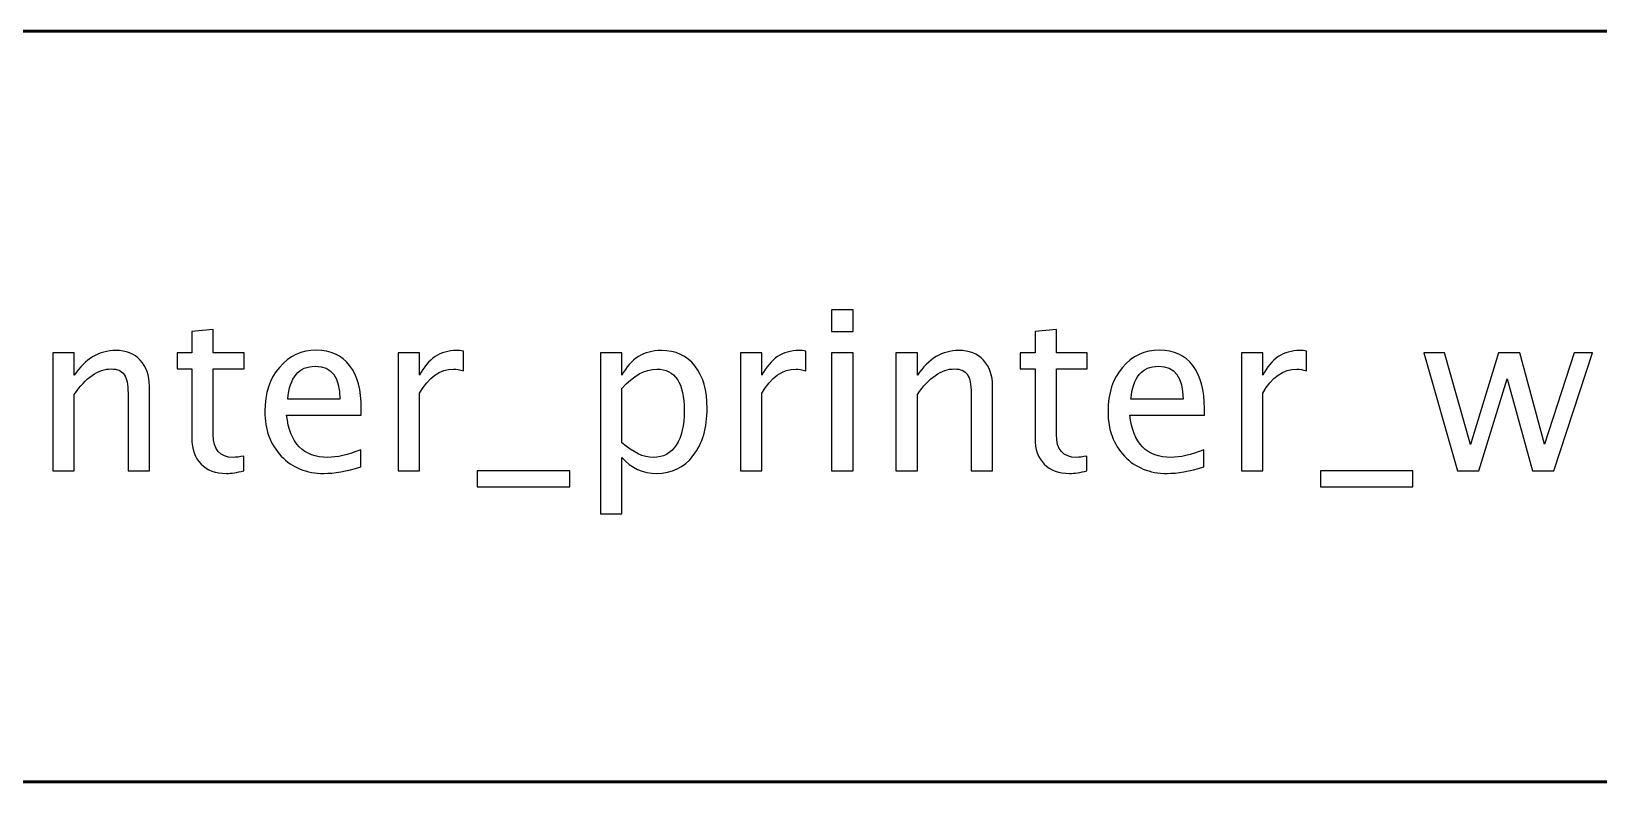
# Model space of a CAD drawing. Header units: centimetres. Extents: x -42 to 42, y -79 to 44.
# Drawn here: x -10.05 to 0.39, y -40.5 to -35.5 of the extents above; entities that cross this region are included whole.
import ezdxf

# ---------------------------------------------------------------- set-up
doc = ezdxf.new("R2010")
doc.units = ezdxf.units.CM
doc.header["$MEASUREMENT"] = 0
doc.layers.add('Layer 1', color=7, linetype='Continuous')

msp = doc.modelspace()

# ---------------------------------------------------------------- linework, layer by layer
at = {"layer": 'Layer 1', "color": 3, "lineweight": 53}
msp.add_lwpolyline([(-20.25, -40.5), (20.25, -40.5), (20.25, -35.5), (-20.25, -35.5), (-20.25, -40.5)], close=True, dxfattribs=at)
at = {"layer": 'Layer 1'}
for points, knots in [([(-4.71997, -37.4992), (-4.71997, -37.4992), (-4.71997, -37.35696), (-4.71997, -37.35696), (-4.71997, -37.35696), (-4.71997, -37.35696), (-4.57773, -37.35696), (-4.57773, -37.35696), (-4.57773, -37.35696), (-4.57773, -37.35696), (-4.57773, -37.4992), (-4.57773, -37.4992), (-4.57773, -37.4992), (-4.57773, -37.4992), (-4.71997, -37.4992), (-4.71997, -37.4992)], [0, 0, 0, 0, 0.2, 0.2, 0.2, 0.2, 0.4, 0.4, 0.4, 0.4, 0.6, 0.6, 0.6, 0.6, 1, 1, 1, 1]), ([(-8.63428, -38.42796), (-8.67824, -38.44006), (-8.71652, -38.44599), (-8.74887, -38.44599), (-8.74887, -38.44599), (-8.82147, -38.44599), (-8.87802, -38.42525), (-8.91852, -38.38376), (-8.91852, -38.38376), (-8.95926, -38.34227), (-8.97951, -38.28473), (-8.97951, -38.2109), (-8.97951, -38.2109), (-8.97951, -38.2109), (-8.97951, -37.74961), (-8.97951, -37.74961), (-8.97951, -37.74961), (-8.97951, -37.74961), (-9.0778, -37.74961), (-9.0778, -37.74961), (-9.0778, -37.74961), (-9.0778, -37.74961), (-9.0778, -37.64292), (-9.0778, -37.64292), (-9.0778, -37.64292), (-9.0778, -37.64292), (-8.97951, -37.64292), (-8.97951, -37.64292), (-8.97951, -37.64292), (-8.97951, -37.64292), (-8.97951, -37.50093), (-8.97951, -37.50093), (-8.97951, -37.50093), (-8.97951, -37.50093), (-8.83727, -37.48735), (-8.83727, -37.48735), (-8.83727, -37.48735), (-8.83727, -37.48735), (-8.83727, -37.64292), (-8.83727, -37.64292), (-8.83727, -37.64292), (-8.83727, -37.64292), (-8.63132, -37.64292), (-8.63132, -37.64292), (-8.63132, -37.64292), (-8.63132, -37.64292), (-8.63132, -37.74961), (-8.63132, -37.74961), (-8.63132, -37.74961), (-8.63132, -37.74961), (-8.83727, -37.74961), (-8.83727, -37.74961), (-8.83727, -37.74961), (-8.83727, -37.74961), (-8.83727, -38.18522), (-8.83727, -38.18522), (-8.83727, -38.18522), (-8.83727, -38.28795), (-8.79258, -38.33931), (-8.70343, -38.33931), (-8.70343, -38.33931), (-8.68441, -38.33931), (-8.66145, -38.3361), (-8.63428, -38.32993), (-8.63428, -38.32993), (-8.63428, -38.32993), (-8.63428, -38.42796), (-8.63428, -38.42796)], [0, 0, 0, 0, 0.05555556, 0.05555556, 0.05555556, 0.05555556, 0.11111111, 0.11111111, 0.11111111, 0.11111111, 0.16666667, 0.16666667, 0.16666667, 0.16666667, 0.22222222, 0.22222222, 0.22222222, 0.22222222, 0.27777778, 0.27777778, 0.27777778, 0.27777778, 0.33333333, 0.33333333, 0.33333333, 0.33333333, 0.38888889, 0.38888889, 0.38888889, 0.38888889, 0.44444444, 0.44444444, 0.44444444, 0.44444444, 0.5, 0.5, 0.5, 0.5, 0.55555556, 0.55555556, 0.55555556, 0.55555556, 0.61111111, 0.61111111, 0.61111111, 0.61111111, 0.66666667, 0.66666667, 0.66666667, 0.66666667, 0.72222222, 0.72222222, 0.72222222, 0.72222222, 0.77777778, 0.77777778, 0.77777778, 0.77777778, 0.83333333, 0.83333333, 0.83333333, 0.83333333, 0.88888889, 0.88888889, 0.88888889, 0.88888889, 1, 1, 1, 1]), ([(-3.02099, -38.42796), (-3.06495, -38.44006), (-3.10323, -38.44599), (-3.13558, -38.44599), (-3.13558, -38.44599), (-3.20818, -38.44599), (-3.26473, -38.42525), (-3.30523, -38.38376), (-3.30523, -38.38376), (-3.34597, -38.34227), (-3.36622, -38.28473), (-3.36622, -38.2109), (-3.36622, -38.2109), (-3.36622, -38.2109), (-3.36622, -37.74961), (-3.36622, -37.74961), (-3.36622, -37.74961), (-3.36622, -37.74961), (-3.46451, -37.74961), (-3.46451, -37.74961), (-3.46451, -37.74961), (-3.46451, -37.74961), (-3.46451, -37.64292), (-3.46451, -37.64292), (-3.46451, -37.64292), (-3.46451, -37.64292), (-3.36622, -37.64292), (-3.36622, -37.64292), (-3.36622, -37.64292), (-3.36622, -37.64292), (-3.36622, -37.50093), (-3.36622, -37.50093), (-3.36622, -37.50093), (-3.36622, -37.50093), (-3.22398, -37.48735), (-3.22398, -37.48735), (-3.22398, -37.48735), (-3.22398, -37.48735), (-3.22398, -37.64292), (-3.22398, -37.64292), (-3.22398, -37.64292), (-3.22398, -37.64292), (-3.01803, -37.64292), (-3.01803, -37.64292), (-3.01803, -37.64292), (-3.01803, -37.64292), (-3.01803, -37.74961), (-3.01803, -37.74961), (-3.01803, -37.74961), (-3.01803, -37.74961), (-3.22398, -37.74961), (-3.22398, -37.74961), (-3.22398, -37.74961), (-3.22398, -37.74961), (-3.22398, -38.18522), (-3.22398, -38.18522), (-3.22398, -38.18522), (-3.22398, -38.28795), (-3.17929, -38.33931), (-3.09014, -38.33931), (-3.09014, -38.33931), (-3.07112, -38.33931), (-3.04816, -38.3361), (-3.02099, -38.32993), (-3.02099, -38.32993), (-3.02099, -38.32993), (-3.02099, -38.42796), (-3.02099, -38.42796)], [0, 0, 0, 0, 0.05555556, 0.05555556, 0.05555556, 0.05555556, 0.11111111, 0.11111111, 0.11111111, 0.11111111, 0.16666667, 0.16666667, 0.16666667, 0.16666667, 0.22222222, 0.22222222, 0.22222222, 0.22222222, 0.27777778, 0.27777778, 0.27777778, 0.27777778, 0.33333333, 0.33333333, 0.33333333, 0.33333333, 0.38888889, 0.38888889, 0.38888889, 0.38888889, 0.44444444, 0.44444444, 0.44444444, 0.44444444, 0.5, 0.5, 0.5, 0.5, 0.55555556, 0.55555556, 0.55555556, 0.55555556, 0.61111111, 0.61111111, 0.61111111, 0.61111111, 0.66666667, 0.66666667, 0.66666667, 0.66666667, 0.72222222, 0.72222222, 0.72222222, 0.72222222, 0.77777778, 0.77777778, 0.77777778, 0.77777778, 0.83333333, 0.83333333, 0.83333333, 0.83333333, 0.88888889, 0.88888889, 0.88888889, 0.88888889, 1, 1, 1, 1]), ([(-9.90506, -38.42821), (-9.90506, -38.42821), (-9.90506, -37.64292), (-9.90506, -37.64292), (-9.90506, -37.64292), (-9.90506, -37.64292), (-9.76282, -37.64292), (-9.76282, -37.64292), (-9.76282, -37.64292), (-9.76282, -37.64292), (-9.76282, -37.79134), (-9.76282, -37.79134), (-9.76282, -37.79134), (-9.6875, -37.68145), (-9.59514, -37.62663), (-9.48599, -37.62663), (-9.48599, -37.62663), (-9.41734, -37.62663), (-9.36277, -37.64811), (-9.32252, -37.69133), (-9.32252, -37.69133), (-9.28226, -37.73429), (-9.26201, -37.79233), (-9.26201, -37.86493), (-9.26201, -37.86493), (-9.26201, -37.86493), (-9.26201, -38.42821), (-9.26201, -38.42821), (-9.26201, -38.42821), (-9.26201, -38.42821), (-9.40426, -38.42821), (-9.40426, -38.42821), (-9.40426, -38.42821), (-9.40426, -38.42821), (-9.40426, -37.91135), (-9.40426, -37.91135), (-9.40426, -37.91135), (-9.40426, -37.85308), (-9.4129, -37.81159), (-9.42994, -37.78689), (-9.42994, -37.78689), (-9.44722, -37.76195), (-9.47562, -37.74961), (-9.51538, -37.74961), (-9.51538, -37.74961), (-9.6028, -37.74961), (-9.68528, -37.80665), (-9.76282, -37.92074), (-9.76282, -37.92074), (-9.76282, -37.92074), (-9.76282, -38.42821), (-9.76282, -38.42821), (-9.76282, -38.42821), (-9.76282, -38.42821), (-9.90506, -38.42821), (-9.90506, -38.42821)], [0, 0, 0, 0, 0.06666667, 0.06666667, 0.06666667, 0.06666667, 0.13333333, 0.13333333, 0.13333333, 0.13333333, 0.2, 0.2, 0.2, 0.2, 0.26666667, 0.26666667, 0.26666667, 0.26666667, 0.33333333, 0.33333333, 0.33333333, 0.33333333, 0.4, 0.4, 0.4, 0.4, 0.46666667, 0.46666667, 0.46666667, 0.46666667, 0.53333333, 0.53333333, 0.53333333, 0.53333333, 0.6, 0.6, 0.6, 0.6, 0.66666667, 0.66666667, 0.66666667, 0.66666667, 0.73333333, 0.73333333, 0.73333333, 0.73333333, 0.8, 0.8, 0.8, 0.8, 0.86666667, 0.86666667, 0.86666667, 0.86666667, 1, 1, 1, 1]), ([(-7.85493, -38.40302), (-7.9505, -38.43167), (-8.03224, -38.44599), (-8.10039, -38.44599), (-8.10039, -38.44599), (-8.2167, -38.44599), (-8.31128, -38.40747), (-8.38413, -38.33067), (-8.38413, -38.33067), (-8.45698, -38.25387), (-8.49353, -38.15435), (-8.49353, -38.03186), (-8.49353, -38.03186), (-8.49353, -37.91308), (-8.46143, -37.81554), (-8.39697, -37.73923), (-8.39697, -37.73923), (-8.33252, -37.66317), (-8.25004, -37.62514), (-8.14954, -37.62514), (-8.14954, -37.62514), (-8.05446, -37.62514), (-7.98087, -37.65898), (-7.92901, -37.72664), (-7.92901, -37.72664), (-7.87716, -37.7943), (-7.85123, -37.89012), (-7.85123, -38.01433), (-7.85123, -38.01433), (-7.85123, -38.01433), (-7.85197, -38.05779), (-7.85197, -38.05779), (-7.85197, -38.05779), (-7.85197, -38.05779), (-8.34833, -38.05779), (-8.34833, -38.05779), (-8.34833, -38.05779), (-8.32758, -38.24547), (-8.23597, -38.33931), (-8.07372, -38.33931), (-8.07372, -38.33931), (-8.01421, -38.33931), (-7.94136, -38.32252), (-7.85493, -38.28893), (-7.85493, -38.28893), (-7.85493, -38.28893), (-7.85493, -38.40302), (-7.85493, -38.40302)], [0, 0, 0, 0, 0.07692308, 0.07692308, 0.07692308, 0.07692308, 0.15384615, 0.15384615, 0.15384615, 0.15384615, 0.23076923, 0.23076923, 0.23076923, 0.23076923, 0.30769231, 0.30769231, 0.30769231, 0.30769231, 0.38461538, 0.38461538, 0.38461538, 0.38461538, 0.46153846, 0.46153846, 0.46153846, 0.46153846, 0.53846154, 0.53846154, 0.53846154, 0.53846154, 0.61538462, 0.61538462, 0.61538462, 0.61538462, 0.69230769, 0.69230769, 0.69230769, 0.69230769, 0.76923077, 0.76923077, 0.76923077, 0.76923077, 0.84615385, 0.84615385, 0.84615385, 0.84615385, 1, 1, 1, 1]), ([(-7.60576, -38.42821), (-7.60576, -38.42821), (-7.60576, -37.64292), (-7.60576, -37.64292), (-7.60576, -37.64292), (-7.60576, -37.64292), (-7.46352, -37.64292), (-7.46352, -37.64292), (-7.46352, -37.64292), (-7.46352, -37.64292), (-7.46352, -37.79134), (-7.46352, -37.79134), (-7.46352, -37.79134), (-7.40697, -37.68145), (-7.32498, -37.62663), (-7.21732, -37.62663), (-7.21732, -37.62663), (-7.20275, -37.62663), (-7.18743, -37.62786), (-7.17163, -37.63033), (-7.17163, -37.63033), (-7.17163, -37.63033), (-7.17163, -37.76343), (-7.17163, -37.76343), (-7.17163, -37.76343), (-7.19632, -37.75528), (-7.21806, -37.75109), (-7.23682, -37.75109), (-7.23682, -37.75109), (-7.32721, -37.75109), (-7.40277, -37.80443), (-7.46352, -37.91135), (-7.46352, -37.91135), (-7.46352, -37.91135), (-7.46352, -38.42821), (-7.46352, -38.42821), (-7.46352, -38.42821), (-7.46352, -38.42821), (-7.60576, -38.42821), (-7.60576, -38.42821)], [0, 0, 0, 0, 0.09090909, 0.09090909, 0.09090909, 0.09090909, 0.18181818, 0.18181818, 0.18181818, 0.18181818, 0.27272727, 0.27272727, 0.27272727, 0.27272727, 0.36363636, 0.36363636, 0.36363636, 0.36363636, 0.45454545, 0.45454545, 0.45454545, 0.45454545, 0.54545455, 0.54545455, 0.54545455, 0.54545455, 0.63636364, 0.63636364, 0.63636364, 0.63636364, 0.72727273, 0.72727273, 0.72727273, 0.72727273, 0.81818182, 0.81818182, 0.81818182, 0.81818182, 1, 1, 1, 1]), ([(-6.25868, -38.71417), (-6.25868, -38.71417), (-6.25868, -37.64292), (-6.25868, -37.64292), (-6.25868, -37.64292), (-6.25868, -37.64292), (-6.11644, -37.64292), (-6.11644, -37.64292), (-6.11644, -37.64292), (-6.11644, -37.64292), (-6.11644, -37.79134), (-6.11644, -37.79134), (-6.11644, -37.79134), (-6.05816, -37.68145), (-5.97049, -37.62663), (-5.85369, -37.62663), (-5.85369, -37.62663), (-5.75911, -37.62663), (-5.68478, -37.66095), (-5.63045, -37.72985), (-5.63045, -37.72985), (-5.57612, -37.79875), (-5.54896, -37.89283), (-5.54896, -38.01211), (-5.54896, -38.01211), (-5.54896, -38.142), (-5.57983, -38.24695), (-5.64132, -38.32647), (-5.64132, -38.32647), (-5.70281, -38.40623), (-5.7838, -38.44599), (-5.88406, -38.44599), (-5.88406, -38.44599), (-5.97716, -38.44599), (-6.0547, -38.41043), (-6.11644, -38.33906), (-6.11644, -38.33906), (-6.11644, -38.33906), (-6.11644, -38.71417), (-6.11644, -38.71417), (-6.11644, -38.71417), (-6.11644, -38.71417), (-6.25868, -38.71417), (-6.25868, -38.71417)], [0, 0, 0, 0, 0.08333333, 0.08333333, 0.08333333, 0.08333333, 0.16666667, 0.16666667, 0.16666667, 0.16666667, 0.25, 0.25, 0.25, 0.25, 0.33333333, 0.33333333, 0.33333333, 0.33333333, 0.41666667, 0.41666667, 0.41666667, 0.41666667, 0.5, 0.5, 0.5, 0.5, 0.58333333, 0.58333333, 0.58333333, 0.58333333, 0.66666667, 0.66666667, 0.66666667, 0.66666667, 0.75, 0.75, 0.75, 0.75, 0.83333333, 0.83333333, 0.83333333, 0.83333333, 1, 1, 1, 1]), ([(-5.32622, -38.42821), (-5.32622, -38.42821), (-5.32622, -37.64292), (-5.32622, -37.64292), (-5.32622, -37.64292), (-5.32622, -37.64292), (-5.18398, -37.64292), (-5.18398, -37.64292), (-5.18398, -37.64292), (-5.18398, -37.64292), (-5.18398, -37.79134), (-5.18398, -37.79134), (-5.18398, -37.79134), (-5.12743, -37.68145), (-5.04544, -37.62663), (-4.93778, -37.62663), (-4.93778, -37.62663), (-4.92321, -37.62663), (-4.90789, -37.62786), (-4.89209, -37.63033), (-4.89209, -37.63033), (-4.89209, -37.63033), (-4.89209, -37.76343), (-4.89209, -37.76343), (-4.89209, -37.76343), (-4.91678, -37.75528), (-4.93852, -37.75109), (-4.95728, -37.75109), (-4.95728, -37.75109), (-5.04767, -37.75109), (-5.12323, -37.80443), (-5.18398, -37.91135), (-5.18398, -37.91135), (-5.18398, -37.91135), (-5.18398, -38.42821), (-5.18398, -38.42821), (-5.18398, -38.42821), (-5.18398, -38.42821), (-5.32622, -38.42821), (-5.32622, -38.42821)], [0, 0, 0, 0, 0.09090909, 0.09090909, 0.09090909, 0.09090909, 0.18181818, 0.18181818, 0.18181818, 0.18181818, 0.27272727, 0.27272727, 0.27272727, 0.27272727, 0.36363636, 0.36363636, 0.36363636, 0.36363636, 0.45454545, 0.45454545, 0.45454545, 0.45454545, 0.54545455, 0.54545455, 0.54545455, 0.54545455, 0.63636364, 0.63636364, 0.63636364, 0.63636364, 0.72727273, 0.72727273, 0.72727273, 0.72727273, 0.81818182, 0.81818182, 0.81818182, 0.81818182, 1, 1, 1, 1]), ([(-4.71997, -38.42821), (-4.71997, -38.42821), (-4.71997, -37.64292), (-4.71997, -37.64292), (-4.71997, -37.64292), (-4.71997, -37.64292), (-4.57773, -37.64292), (-4.57773, -37.64292), (-4.57773, -37.64292), (-4.57773, -37.64292), (-4.57773, -38.42821), (-4.57773, -38.42821), (-4.57773, -38.42821), (-4.57773, -38.42821), (-4.71997, -38.42821), (-4.71997, -38.42821)], [0, 0, 0, 0, 0.2, 0.2, 0.2, 0.2, 0.4, 0.4, 0.4, 0.4, 0.6, 0.6, 0.6, 0.6, 1, 1, 1, 1]), ([(-4.29177, -38.42821), (-4.29177, -38.42821), (-4.29177, -37.64292), (-4.29177, -37.64292), (-4.29177, -37.64292), (-4.29177, -37.64292), (-4.14953, -37.64292), (-4.14953, -37.64292), (-4.14953, -37.64292), (-4.14953, -37.64292), (-4.14953, -37.79134), (-4.14953, -37.79134), (-4.14953, -37.79134), (-4.07421, -37.68145), (-3.98185, -37.62663), (-3.8727, -37.62663), (-3.8727, -37.62663), (-3.80405, -37.62663), (-3.74948, -37.64811), (-3.70923, -37.69133), (-3.70923, -37.69133), (-3.66897, -37.73429), (-3.64872, -37.79233), (-3.64872, -37.86493), (-3.64872, -37.86493), (-3.64872, -37.86493), (-3.64872, -38.42821), (-3.64872, -38.42821), (-3.64872, -38.42821), (-3.64872, -38.42821), (-3.79097, -38.42821), (-3.79097, -38.42821), (-3.79097, -38.42821), (-3.79097, -38.42821), (-3.79097, -37.91135), (-3.79097, -37.91135), (-3.79097, -37.91135), (-3.79097, -37.85308), (-3.79961, -37.81159), (-3.81665, -37.78689), (-3.81665, -37.78689), (-3.83393, -37.76195), (-3.86233, -37.74961), (-3.90209, -37.74961), (-3.90209, -37.74961), (-3.98951, -37.74961), (-4.07199, -37.80665), (-4.14953, -37.92074), (-4.14953, -37.92074), (-4.14953, -37.92074), (-4.14953, -38.42821), (-4.14953, -38.42821), (-4.14953, -38.42821), (-4.14953, -38.42821), (-4.29177, -38.42821), (-4.29177, -38.42821)], [0, 0, 0, 0, 0.06666667, 0.06666667, 0.06666667, 0.06666667, 0.13333333, 0.13333333, 0.13333333, 0.13333333, 0.2, 0.2, 0.2, 0.2, 0.26666667, 0.26666667, 0.26666667, 0.26666667, 0.33333333, 0.33333333, 0.33333333, 0.33333333, 0.4, 0.4, 0.4, 0.4, 0.46666667, 0.46666667, 0.46666667, 0.46666667, 0.53333333, 0.53333333, 0.53333333, 0.53333333, 0.6, 0.6, 0.6, 0.6, 0.66666667, 0.66666667, 0.66666667, 0.66666667, 0.73333333, 0.73333333, 0.73333333, 0.73333333, 0.8, 0.8, 0.8, 0.8, 0.86666667, 0.86666667, 0.86666667, 0.86666667, 1, 1, 1, 1]), ([(-2.24164, -38.40302), (-2.33721, -38.43167), (-2.41895, -38.44599), (-2.4871, -38.44599), (-2.4871, -38.44599), (-2.60341, -38.44599), (-2.69799, -38.40747), (-2.77084, -38.33067), (-2.77084, -38.33067), (-2.84369, -38.25387), (-2.88024, -38.15435), (-2.88024, -38.03186), (-2.88024, -38.03186), (-2.88024, -37.91308), (-2.84814, -37.81554), (-2.78368, -37.73923), (-2.78368, -37.73923), (-2.71923, -37.66317), (-2.63675, -37.62514), (-2.53625, -37.62514), (-2.53625, -37.62514), (-2.44117, -37.62514), (-2.36758, -37.65898), (-2.31572, -37.72664), (-2.31572, -37.72664), (-2.26387, -37.7943), (-2.23794, -37.89012), (-2.23794, -38.01433), (-2.23794, -38.01433), (-2.23794, -38.01433), (-2.23868, -38.05779), (-2.23868, -38.05779), (-2.23868, -38.05779), (-2.23868, -38.05779), (-2.73504, -38.05779), (-2.73504, -38.05779), (-2.73504, -38.05779), (-2.71429, -38.24547), (-2.62268, -38.33931), (-2.46043, -38.33931), (-2.46043, -38.33931), (-2.40092, -38.33931), (-2.32807, -38.32252), (-2.24164, -38.28893), (-2.24164, -38.28893), (-2.24164, -38.28893), (-2.24164, -38.40302), (-2.24164, -38.40302)], [0, 0, 0, 0, 0.07692308, 0.07692308, 0.07692308, 0.07692308, 0.15384615, 0.15384615, 0.15384615, 0.15384615, 0.23076923, 0.23076923, 0.23076923, 0.23076923, 0.30769231, 0.30769231, 0.30769231, 0.30769231, 0.38461538, 0.38461538, 0.38461538, 0.38461538, 0.46153846, 0.46153846, 0.46153846, 0.46153846, 0.53846154, 0.53846154, 0.53846154, 0.53846154, 0.61538462, 0.61538462, 0.61538462, 0.61538462, 0.69230769, 0.69230769, 0.69230769, 0.69230769, 0.76923077, 0.76923077, 0.76923077, 0.76923077, 0.84615385, 0.84615385, 0.84615385, 0.84615385, 1, 1, 1, 1]), ([(-1.99247, -38.42821), (-1.99247, -38.42821), (-1.99247, -37.64292), (-1.99247, -37.64292), (-1.99247, -37.64292), (-1.99247, -37.64292), (-1.85023, -37.64292), (-1.85023, -37.64292), (-1.85023, -37.64292), (-1.85023, -37.64292), (-1.85023, -37.79134), (-1.85023, -37.79134), (-1.85023, -37.79134), (-1.79368, -37.68145), (-1.71169, -37.62663), (-1.60403, -37.62663), (-1.60403, -37.62663), (-1.58946, -37.62663), (-1.57414, -37.62786), (-1.55834, -37.63033), (-1.55834, -37.63033), (-1.55834, -37.63033), (-1.55834, -37.76343), (-1.55834, -37.76343), (-1.55834, -37.76343), (-1.58303, -37.75528), (-1.60477, -37.75109), (-1.62353, -37.75109), (-1.62353, -37.75109), (-1.71392, -37.75109), (-1.78948, -37.80443), (-1.85023, -37.91135), (-1.85023, -37.91135), (-1.85023, -37.91135), (-1.85023, -38.42821), (-1.85023, -38.42821), (-1.85023, -38.42821), (-1.85023, -38.42821), (-1.99247, -38.42821), (-1.99247, -38.42821)], [0, 0, 0, 0, 0.09090909, 0.09090909, 0.09090909, 0.09090909, 0.18181818, 0.18181818, 0.18181818, 0.18181818, 0.27272727, 0.27272727, 0.27272727, 0.27272727, 0.36363636, 0.36363636, 0.36363636, 0.36363636, 0.45454545, 0.45454545, 0.45454545, 0.45454545, 0.54545455, 0.54545455, 0.54545455, 0.54545455, 0.63636364, 0.63636364, 0.63636364, 0.63636364, 0.72727273, 0.72727273, 0.72727273, 0.72727273, 0.81818182, 0.81818182, 0.81818182, 0.81818182, 1, 1, 1, 1]), ([(-0.55353, -38.42821), (-0.55353, -38.42821), (-0.77874, -37.64292), (-0.77874, -37.64292), (-0.77874, -37.64292), (-0.77874, -37.64292), (-0.63996, -37.64292), (-0.63996, -37.64292), (-0.63996, -37.64292), (-0.63996, -37.64292), (-0.46734, -38.25263), (-0.46734, -38.25263), (-0.46734, -38.25263), (-0.46734, -38.25263), (-0.28115, -37.64292), (-0.28115, -37.64292), (-0.28115, -37.64292), (-0.28115, -37.64292), (-0.13891, -37.64292), (-0.13891, -37.64292), (-0.13891, -37.64292), (-0.13891, -37.64292), (0.02482, -38.25164), (0.02482, -38.25164), (0.02482, -38.25164), (0.02482, -38.25164), (0.22287, -37.64292), (0.22287, -37.64292), (0.22287, -37.64292), (0.22287, -37.64292), (0.34437, -37.64292), (0.34437, -37.64292), (0.34437, -37.64292), (0.34437, -37.64292), (0.08804, -38.42821), (0.08804, -38.42821), (0.08804, -38.42821), (0.08804, -38.42821), (-0.0542, -38.42821), (-0.0542, -38.42821), (-0.0542, -38.42821), (-0.0542, -38.42821), (-0.22262, -37.81579), (-0.22262, -37.81579), (-0.22262, -37.81579), (-0.22262, -37.81579), (-0.41129, -38.42821), (-0.41129, -38.42821), (-0.41129, -38.42821), (-0.41129, -38.42821), (-0.55353, -38.42821), (-0.55353, -38.42821)], [0, 0, 0, 0, 0.07142857, 0.07142857, 0.07142857, 0.07142857, 0.14285714, 0.14285714, 0.14285714, 0.14285714, 0.21428571, 0.21428571, 0.21428571, 0.21428571, 0.28571429, 0.28571429, 0.28571429, 0.28571429, 0.35714286, 0.35714286, 0.35714286, 0.35714286, 0.42857143, 0.42857143, 0.42857143, 0.42857143, 0.5, 0.5, 0.5, 0.5, 0.57142857, 0.57142857, 0.57142857, 0.57142857, 0.64285714, 0.64285714, 0.64285714, 0.64285714, 0.71428571, 0.71428571, 0.71428571, 0.71428571, 0.78571429, 0.78571429, 0.78571429, 0.78571429, 0.85714286, 0.85714286, 0.85714286, 0.85714286, 1, 1, 1, 1]), ([(-8.34092, -37.95111), (-8.34092, -37.95111), (-7.99421, -37.95111), (-7.99421, -37.95111), (-7.99421, -37.95111), (-7.99421, -37.80492), (-8.04878, -37.73183), (-8.15768, -37.73183), (-8.15768, -37.73183), (-8.26733, -37.73183), (-8.32832, -37.80492), (-8.34092, -37.95111)], [0, 0, 0, 0, 0.25, 0.25, 0.25, 0.25, 0.5, 0.5, 0.5, 0.5, 1, 1, 1, 1]), ([(-6.11644, -38.24103), (-6.0431, -38.30647), (-5.97321, -38.33931), (-5.90678, -38.33931), (-5.90678, -38.33931), (-5.84134, -38.33931), (-5.79072, -38.3119), (-5.75516, -38.25732), (-5.75516, -38.25732), (-5.71935, -38.20275), (-5.70157, -38.12595), (-5.70157, -38.02668), (-5.70157, -38.02668), (-5.70157, -37.84295), (-5.76232, -37.75109), (-5.88382, -37.75109), (-5.88382, -37.75109), (-5.96333, -37.75109), (-6.04087, -37.79406), (-6.11644, -37.88024), (-6.11644, -37.88024), (-6.11644, -37.88024), (-6.11644, -38.24103), (-6.11644, -38.24103)], [0, 0, 0, 0, 0.14285714, 0.14285714, 0.14285714, 0.14285714, 0.28571429, 0.28571429, 0.28571429, 0.28571429, 0.42857143, 0.42857143, 0.42857143, 0.42857143, 0.57142857, 0.57142857, 0.57142857, 0.57142857, 0.71428571, 0.71428571, 0.71428571, 0.71428571, 1, 1, 1, 1]), ([(-2.72763, -37.95111), (-2.72763, -37.95111), (-2.38092, -37.95111), (-2.38092, -37.95111), (-2.38092, -37.95111), (-2.38092, -37.80492), (-2.43549, -37.73183), (-2.54439, -37.73183), (-2.54439, -37.73183), (-2.65404, -37.73183), (-2.71503, -37.80492), (-2.72763, -37.95111)], [0, 0, 0, 0, 0.25, 0.25, 0.25, 0.25, 0.5, 0.5, 0.5, 0.5, 1, 1, 1, 1]), ([(-7.07952, -38.53489), (-7.07952, -38.53489), (-7.07952, -38.42821), (-7.07952, -38.42821), (-7.07952, -38.42821), (-7.07952, -38.42821), (-6.46315, -38.42821), (-6.46315, -38.42821), (-6.46315, -38.42821), (-6.46315, -38.42821), (-6.46315, -38.53489), (-6.46315, -38.53489), (-6.46315, -38.53489), (-6.46315, -38.53489), (-7.07952, -38.53489), (-7.07952, -38.53489)], [0, 0, 0, 0, 0.2, 0.2, 0.2, 0.2, 0.4, 0.4, 0.4, 0.4, 0.6, 0.6, 0.6, 0.6, 1, 1, 1, 1]), ([(-1.46623, -38.53489), (-1.46623, -38.53489), (-1.46623, -38.42821), (-1.46623, -38.42821), (-1.46623, -38.42821), (-1.46623, -38.42821), (-0.84986, -38.42821), (-0.84986, -38.42821), (-0.84986, -38.42821), (-0.84986, -38.42821), (-0.84986, -38.53489), (-0.84986, -38.53489), (-0.84986, -38.53489), (-0.84986, -38.53489), (-1.46623, -38.53489), (-1.46623, -38.53489)], [0, 0, 0, 0, 0.2, 0.2, 0.2, 0.2, 0.4, 0.4, 0.4, 0.4, 0.6, 0.6, 0.6, 0.6, 1, 1, 1, 1])]:
    msp.add_open_spline(points, degree=3, knots=knots, dxfattribs=at)
at = {"layer": 'Layer 1', "color": 3, "lineweight": 9}
for points, knots in [([(-4.71997, -37.4992), (-4.71997, -37.4992), (-4.71997, -37.35696), (-4.71997, -37.35696), (-4.71997, -37.35696), (-4.71997, -37.35696), (-4.57773, -37.35696), (-4.57773, -37.35696), (-4.57773, -37.35696), (-4.57773, -37.35696), (-4.57773, -37.4992), (-4.57773, -37.4992), (-4.57773, -37.4992), (-4.57773, -37.4992), (-4.71997, -37.4992), (-4.71997, -37.4992)], [0, 0, 0, 0, 0.2, 0.2, 0.2, 0.2, 0.4, 0.4, 0.4, 0.4, 0.6, 0.6, 0.6, 0.6, 1, 1, 1, 1]), ([(-8.63428, -38.42796), (-8.67824, -38.44006), (-8.71652, -38.44599), (-8.74887, -38.44599), (-8.74887, -38.44599), (-8.82147, -38.44599), (-8.87802, -38.42525), (-8.91852, -38.38376), (-8.91852, -38.38376), (-8.95926, -38.34227), (-8.97951, -38.28473), (-8.97951, -38.2109), (-8.97951, -38.2109), (-8.97951, -38.2109), (-8.97951, -37.74961), (-8.97951, -37.74961), (-8.97951, -37.74961), (-8.97951, -37.74961), (-9.0778, -37.74961), (-9.0778, -37.74961), (-9.0778, -37.74961), (-9.0778, -37.74961), (-9.0778, -37.64292), (-9.0778, -37.64292), (-9.0778, -37.64292), (-9.0778, -37.64292), (-8.97951, -37.64292), (-8.97951, -37.64292), (-8.97951, -37.64292), (-8.97951, -37.64292), (-8.97951, -37.50093), (-8.97951, -37.50093), (-8.97951, -37.50093), (-8.97951, -37.50093), (-8.83727, -37.48735), (-8.83727, -37.48735), (-8.83727, -37.48735), (-8.83727, -37.48735), (-8.83727, -37.64292), (-8.83727, -37.64292), (-8.83727, -37.64292), (-8.83727, -37.64292), (-8.63132, -37.64292), (-8.63132, -37.64292), (-8.63132, -37.64292), (-8.63132, -37.64292), (-8.63132, -37.74961), (-8.63132, -37.74961), (-8.63132, -37.74961), (-8.63132, -37.74961), (-8.83727, -37.74961), (-8.83727, -37.74961), (-8.83727, -37.74961), (-8.83727, -37.74961), (-8.83727, -38.18522), (-8.83727, -38.18522), (-8.83727, -38.18522), (-8.83727, -38.28795), (-8.79258, -38.33931), (-8.70343, -38.33931), (-8.70343, -38.33931), (-8.68441, -38.33931), (-8.66145, -38.3361), (-8.63428, -38.32993), (-8.63428, -38.32993), (-8.63428, -38.32993), (-8.63428, -38.42796), (-8.63428, -38.42796)], [0, 0, 0, 0, 0.05555556, 0.05555556, 0.05555556, 0.05555556, 0.11111111, 0.11111111, 0.11111111, 0.11111111, 0.16666667, 0.16666667, 0.16666667, 0.16666667, 0.22222222, 0.22222222, 0.22222222, 0.22222222, 0.27777778, 0.27777778, 0.27777778, 0.27777778, 0.33333333, 0.33333333, 0.33333333, 0.33333333, 0.38888889, 0.38888889, 0.38888889, 0.38888889, 0.44444444, 0.44444444, 0.44444444, 0.44444444, 0.5, 0.5, 0.5, 0.5, 0.55555556, 0.55555556, 0.55555556, 0.55555556, 0.61111111, 0.61111111, 0.61111111, 0.61111111, 0.66666667, 0.66666667, 0.66666667, 0.66666667, 0.72222222, 0.72222222, 0.72222222, 0.72222222, 0.77777778, 0.77777778, 0.77777778, 0.77777778, 0.83333333, 0.83333333, 0.83333333, 0.83333333, 0.88888889, 0.88888889, 0.88888889, 0.88888889, 1, 1, 1, 1]), ([(-3.02099, -38.42796), (-3.06495, -38.44006), (-3.10323, -38.44599), (-3.13558, -38.44599), (-3.13558, -38.44599), (-3.20818, -38.44599), (-3.26473, -38.42525), (-3.30523, -38.38376), (-3.30523, -38.38376), (-3.34597, -38.34227), (-3.36622, -38.28473), (-3.36622, -38.2109), (-3.36622, -38.2109), (-3.36622, -38.2109), (-3.36622, -37.74961), (-3.36622, -37.74961), (-3.36622, -37.74961), (-3.36622, -37.74961), (-3.46451, -37.74961), (-3.46451, -37.74961), (-3.46451, -37.74961), (-3.46451, -37.74961), (-3.46451, -37.64292), (-3.46451, -37.64292), (-3.46451, -37.64292), (-3.46451, -37.64292), (-3.36622, -37.64292), (-3.36622, -37.64292), (-3.36622, -37.64292), (-3.36622, -37.64292), (-3.36622, -37.50093), (-3.36622, -37.50093), (-3.36622, -37.50093), (-3.36622, -37.50093), (-3.22398, -37.48735), (-3.22398, -37.48735), (-3.22398, -37.48735), (-3.22398, -37.48735), (-3.22398, -37.64292), (-3.22398, -37.64292), (-3.22398, -37.64292), (-3.22398, -37.64292), (-3.01803, -37.64292), (-3.01803, -37.64292), (-3.01803, -37.64292), (-3.01803, -37.64292), (-3.01803, -37.74961), (-3.01803, -37.74961), (-3.01803, -37.74961), (-3.01803, -37.74961), (-3.22398, -37.74961), (-3.22398, -37.74961), (-3.22398, -37.74961), (-3.22398, -37.74961), (-3.22398, -38.18522), (-3.22398, -38.18522), (-3.22398, -38.18522), (-3.22398, -38.28795), (-3.17929, -38.33931), (-3.09014, -38.33931), (-3.09014, -38.33931), (-3.07112, -38.33931), (-3.04816, -38.3361), (-3.02099, -38.32993), (-3.02099, -38.32993), (-3.02099, -38.32993), (-3.02099, -38.42796), (-3.02099, -38.42796)], [0, 0, 0, 0, 0.05555556, 0.05555556, 0.05555556, 0.05555556, 0.11111111, 0.11111111, 0.11111111, 0.11111111, 0.16666667, 0.16666667, 0.16666667, 0.16666667, 0.22222222, 0.22222222, 0.22222222, 0.22222222, 0.27777778, 0.27777778, 0.27777778, 0.27777778, 0.33333333, 0.33333333, 0.33333333, 0.33333333, 0.38888889, 0.38888889, 0.38888889, 0.38888889, 0.44444444, 0.44444444, 0.44444444, 0.44444444, 0.5, 0.5, 0.5, 0.5, 0.55555556, 0.55555556, 0.55555556, 0.55555556, 0.61111111, 0.61111111, 0.61111111, 0.61111111, 0.66666667, 0.66666667, 0.66666667, 0.66666667, 0.72222222, 0.72222222, 0.72222222, 0.72222222, 0.77777778, 0.77777778, 0.77777778, 0.77777778, 0.83333333, 0.83333333, 0.83333333, 0.83333333, 0.88888889, 0.88888889, 0.88888889, 0.88888889, 1, 1, 1, 1]), ([(-9.90506, -38.42821), (-9.90506, -38.42821), (-9.90506, -37.64292), (-9.90506, -37.64292), (-9.90506, -37.64292), (-9.90506, -37.64292), (-9.76282, -37.64292), (-9.76282, -37.64292), (-9.76282, -37.64292), (-9.76282, -37.64292), (-9.76282, -37.79134), (-9.76282, -37.79134), (-9.76282, -37.79134), (-9.6875, -37.68145), (-9.59514, -37.62663), (-9.48599, -37.62663), (-9.48599, -37.62663), (-9.41734, -37.62663), (-9.36277, -37.64811), (-9.32252, -37.69133), (-9.32252, -37.69133), (-9.28226, -37.73429), (-9.26201, -37.79233), (-9.26201, -37.86493), (-9.26201, -37.86493), (-9.26201, -37.86493), (-9.26201, -38.42821), (-9.26201, -38.42821), (-9.26201, -38.42821), (-9.26201, -38.42821), (-9.40426, -38.42821), (-9.40426, -38.42821), (-9.40426, -38.42821), (-9.40426, -38.42821), (-9.40426, -37.91135), (-9.40426, -37.91135), (-9.40426, -37.91135), (-9.40426, -37.85308), (-9.4129, -37.81159), (-9.42994, -37.78689), (-9.42994, -37.78689), (-9.44722, -37.76195), (-9.47562, -37.74961), (-9.51538, -37.74961), (-9.51538, -37.74961), (-9.6028, -37.74961), (-9.68528, -37.80665), (-9.76282, -37.92074), (-9.76282, -37.92074), (-9.76282, -37.92074), (-9.76282, -38.42821), (-9.76282, -38.42821), (-9.76282, -38.42821), (-9.76282, -38.42821), (-9.90506, -38.42821), (-9.90506, -38.42821)], [0, 0, 0, 0, 0.06666667, 0.06666667, 0.06666667, 0.06666667, 0.13333333, 0.13333333, 0.13333333, 0.13333333, 0.2, 0.2, 0.2, 0.2, 0.26666667, 0.26666667, 0.26666667, 0.26666667, 0.33333333, 0.33333333, 0.33333333, 0.33333333, 0.4, 0.4, 0.4, 0.4, 0.46666667, 0.46666667, 0.46666667, 0.46666667, 0.53333333, 0.53333333, 0.53333333, 0.53333333, 0.6, 0.6, 0.6, 0.6, 0.66666667, 0.66666667, 0.66666667, 0.66666667, 0.73333333, 0.73333333, 0.73333333, 0.73333333, 0.8, 0.8, 0.8, 0.8, 0.86666667, 0.86666667, 0.86666667, 0.86666667, 1, 1, 1, 1]), ([(-7.85493, -38.40302), (-7.9505, -38.43167), (-8.03224, -38.44599), (-8.10039, -38.44599), (-8.10039, -38.44599), (-8.2167, -38.44599), (-8.31128, -38.40747), (-8.38413, -38.33067), (-8.38413, -38.33067), (-8.45698, -38.25387), (-8.49353, -38.15435), (-8.49353, -38.03186), (-8.49353, -38.03186), (-8.49353, -37.91308), (-8.46143, -37.81554), (-8.39697, -37.73923), (-8.39697, -37.73923), (-8.33252, -37.66317), (-8.25004, -37.62514), (-8.14954, -37.62514), (-8.14954, -37.62514), (-8.05446, -37.62514), (-7.98087, -37.65898), (-7.92901, -37.72664), (-7.92901, -37.72664), (-7.87716, -37.7943), (-7.85123, -37.89012), (-7.85123, -38.01433), (-7.85123, -38.01433), (-7.85123, -38.01433), (-7.85197, -38.05779), (-7.85197, -38.05779), (-7.85197, -38.05779), (-7.85197, -38.05779), (-8.34833, -38.05779), (-8.34833, -38.05779), (-8.34833, -38.05779), (-8.32758, -38.24547), (-8.23597, -38.33931), (-8.07372, -38.33931), (-8.07372, -38.33931), (-8.01421, -38.33931), (-7.94136, -38.32252), (-7.85493, -38.28893), (-7.85493, -38.28893), (-7.85493, -38.28893), (-7.85493, -38.40302), (-7.85493, -38.40302)], [0, 0, 0, 0, 0.07692308, 0.07692308, 0.07692308, 0.07692308, 0.15384615, 0.15384615, 0.15384615, 0.15384615, 0.23076923, 0.23076923, 0.23076923, 0.23076923, 0.30769231, 0.30769231, 0.30769231, 0.30769231, 0.38461538, 0.38461538, 0.38461538, 0.38461538, 0.46153846, 0.46153846, 0.46153846, 0.46153846, 0.53846154, 0.53846154, 0.53846154, 0.53846154, 0.61538462, 0.61538462, 0.61538462, 0.61538462, 0.69230769, 0.69230769, 0.69230769, 0.69230769, 0.76923077, 0.76923077, 0.76923077, 0.76923077, 0.84615385, 0.84615385, 0.84615385, 0.84615385, 1, 1, 1, 1]), ([(-7.60576, -38.42821), (-7.60576, -38.42821), (-7.60576, -37.64292), (-7.60576, -37.64292), (-7.60576, -37.64292), (-7.60576, -37.64292), (-7.46352, -37.64292), (-7.46352, -37.64292), (-7.46352, -37.64292), (-7.46352, -37.64292), (-7.46352, -37.79134), (-7.46352, -37.79134), (-7.46352, -37.79134), (-7.40697, -37.68145), (-7.32498, -37.62663), (-7.21732, -37.62663), (-7.21732, -37.62663), (-7.20275, -37.62663), (-7.18743, -37.62786), (-7.17163, -37.63033), (-7.17163, -37.63033), (-7.17163, -37.63033), (-7.17163, -37.76343), (-7.17163, -37.76343), (-7.17163, -37.76343), (-7.19632, -37.75528), (-7.21806, -37.75109), (-7.23682, -37.75109), (-7.23682, -37.75109), (-7.32721, -37.75109), (-7.40277, -37.80443), (-7.46352, -37.91135), (-7.46352, -37.91135), (-7.46352, -37.91135), (-7.46352, -38.42821), (-7.46352, -38.42821), (-7.46352, -38.42821), (-7.46352, -38.42821), (-7.60576, -38.42821), (-7.60576, -38.42821)], [0, 0, 0, 0, 0.09090909, 0.09090909, 0.09090909, 0.09090909, 0.18181818, 0.18181818, 0.18181818, 0.18181818, 0.27272727, 0.27272727, 0.27272727, 0.27272727, 0.36363636, 0.36363636, 0.36363636, 0.36363636, 0.45454545, 0.45454545, 0.45454545, 0.45454545, 0.54545455, 0.54545455, 0.54545455, 0.54545455, 0.63636364, 0.63636364, 0.63636364, 0.63636364, 0.72727273, 0.72727273, 0.72727273, 0.72727273, 0.81818182, 0.81818182, 0.81818182, 0.81818182, 1, 1, 1, 1]), ([(-6.25868, -38.71417), (-6.25868, -38.71417), (-6.25868, -37.64292), (-6.25868, -37.64292), (-6.25868, -37.64292), (-6.25868, -37.64292), (-6.11644, -37.64292), (-6.11644, -37.64292), (-6.11644, -37.64292), (-6.11644, -37.64292), (-6.11644, -37.79134), (-6.11644, -37.79134), (-6.11644, -37.79134), (-6.05816, -37.68145), (-5.97049, -37.62663), (-5.85369, -37.62663), (-5.85369, -37.62663), (-5.75911, -37.62663), (-5.68478, -37.66095), (-5.63045, -37.72985), (-5.63045, -37.72985), (-5.57612, -37.79875), (-5.54896, -37.89283), (-5.54896, -38.01211), (-5.54896, -38.01211), (-5.54896, -38.142), (-5.57983, -38.24695), (-5.64132, -38.32647), (-5.64132, -38.32647), (-5.70281, -38.40623), (-5.7838, -38.44599), (-5.88406, -38.44599), (-5.88406, -38.44599), (-5.97716, -38.44599), (-6.0547, -38.41043), (-6.11644, -38.33906), (-6.11644, -38.33906), (-6.11644, -38.33906), (-6.11644, -38.71417), (-6.11644, -38.71417), (-6.11644, -38.71417), (-6.11644, -38.71417), (-6.25868, -38.71417), (-6.25868, -38.71417)], [0, 0, 0, 0, 0.08333333, 0.08333333, 0.08333333, 0.08333333, 0.16666667, 0.16666667, 0.16666667, 0.16666667, 0.25, 0.25, 0.25, 0.25, 0.33333333, 0.33333333, 0.33333333, 0.33333333, 0.41666667, 0.41666667, 0.41666667, 0.41666667, 0.5, 0.5, 0.5, 0.5, 0.58333333, 0.58333333, 0.58333333, 0.58333333, 0.66666667, 0.66666667, 0.66666667, 0.66666667, 0.75, 0.75, 0.75, 0.75, 0.83333333, 0.83333333, 0.83333333, 0.83333333, 1, 1, 1, 1]), ([(-5.32622, -38.42821), (-5.32622, -38.42821), (-5.32622, -37.64292), (-5.32622, -37.64292), (-5.32622, -37.64292), (-5.32622, -37.64292), (-5.18398, -37.64292), (-5.18398, -37.64292), (-5.18398, -37.64292), (-5.18398, -37.64292), (-5.18398, -37.79134), (-5.18398, -37.79134), (-5.18398, -37.79134), (-5.12743, -37.68145), (-5.04544, -37.62663), (-4.93778, -37.62663), (-4.93778, -37.62663), (-4.92321, -37.62663), (-4.90789, -37.62786), (-4.89209, -37.63033), (-4.89209, -37.63033), (-4.89209, -37.63033), (-4.89209, -37.76343), (-4.89209, -37.76343), (-4.89209, -37.76343), (-4.91678, -37.75528), (-4.93852, -37.75109), (-4.95728, -37.75109), (-4.95728, -37.75109), (-5.04767, -37.75109), (-5.12323, -37.80443), (-5.18398, -37.91135), (-5.18398, -37.91135), (-5.18398, -37.91135), (-5.18398, -38.42821), (-5.18398, -38.42821), (-5.18398, -38.42821), (-5.18398, -38.42821), (-5.32622, -38.42821), (-5.32622, -38.42821)], [0, 0, 0, 0, 0.09090909, 0.09090909, 0.09090909, 0.09090909, 0.18181818, 0.18181818, 0.18181818, 0.18181818, 0.27272727, 0.27272727, 0.27272727, 0.27272727, 0.36363636, 0.36363636, 0.36363636, 0.36363636, 0.45454545, 0.45454545, 0.45454545, 0.45454545, 0.54545455, 0.54545455, 0.54545455, 0.54545455, 0.63636364, 0.63636364, 0.63636364, 0.63636364, 0.72727273, 0.72727273, 0.72727273, 0.72727273, 0.81818182, 0.81818182, 0.81818182, 0.81818182, 1, 1, 1, 1]), ([(-4.71997, -38.42821), (-4.71997, -38.42821), (-4.71997, -37.64292), (-4.71997, -37.64292), (-4.71997, -37.64292), (-4.71997, -37.64292), (-4.57773, -37.64292), (-4.57773, -37.64292), (-4.57773, -37.64292), (-4.57773, -37.64292), (-4.57773, -38.42821), (-4.57773, -38.42821), (-4.57773, -38.42821), (-4.57773, -38.42821), (-4.71997, -38.42821), (-4.71997, -38.42821)], [0, 0, 0, 0, 0.2, 0.2, 0.2, 0.2, 0.4, 0.4, 0.4, 0.4, 0.6, 0.6, 0.6, 0.6, 1, 1, 1, 1]), ([(-4.29177, -38.42821), (-4.29177, -38.42821), (-4.29177, -37.64292), (-4.29177, -37.64292), (-4.29177, -37.64292), (-4.29177, -37.64292), (-4.14953, -37.64292), (-4.14953, -37.64292), (-4.14953, -37.64292), (-4.14953, -37.64292), (-4.14953, -37.79134), (-4.14953, -37.79134), (-4.14953, -37.79134), (-4.07421, -37.68145), (-3.98185, -37.62663), (-3.8727, -37.62663), (-3.8727, -37.62663), (-3.80405, -37.62663), (-3.74948, -37.64811), (-3.70923, -37.69133), (-3.70923, -37.69133), (-3.66897, -37.73429), (-3.64872, -37.79233), (-3.64872, -37.86493), (-3.64872, -37.86493), (-3.64872, -37.86493), (-3.64872, -38.42821), (-3.64872, -38.42821), (-3.64872, -38.42821), (-3.64872, -38.42821), (-3.79097, -38.42821), (-3.79097, -38.42821), (-3.79097, -38.42821), (-3.79097, -38.42821), (-3.79097, -37.91135), (-3.79097, -37.91135), (-3.79097, -37.91135), (-3.79097, -37.85308), (-3.79961, -37.81159), (-3.81665, -37.78689), (-3.81665, -37.78689), (-3.83393, -37.76195), (-3.86233, -37.74961), (-3.90209, -37.74961), (-3.90209, -37.74961), (-3.98951, -37.74961), (-4.07199, -37.80665), (-4.14953, -37.92074), (-4.14953, -37.92074), (-4.14953, -37.92074), (-4.14953, -38.42821), (-4.14953, -38.42821), (-4.14953, -38.42821), (-4.14953, -38.42821), (-4.29177, -38.42821), (-4.29177, -38.42821)], [0, 0, 0, 0, 0.06666667, 0.06666667, 0.06666667, 0.06666667, 0.13333333, 0.13333333, 0.13333333, 0.13333333, 0.2, 0.2, 0.2, 0.2, 0.26666667, 0.26666667, 0.26666667, 0.26666667, 0.33333333, 0.33333333, 0.33333333, 0.33333333, 0.4, 0.4, 0.4, 0.4, 0.46666667, 0.46666667, 0.46666667, 0.46666667, 0.53333333, 0.53333333, 0.53333333, 0.53333333, 0.6, 0.6, 0.6, 0.6, 0.66666667, 0.66666667, 0.66666667, 0.66666667, 0.73333333, 0.73333333, 0.73333333, 0.73333333, 0.8, 0.8, 0.8, 0.8, 0.86666667, 0.86666667, 0.86666667, 0.86666667, 1, 1, 1, 1]), ([(-2.24164, -38.40302), (-2.33721, -38.43167), (-2.41895, -38.44599), (-2.4871, -38.44599), (-2.4871, -38.44599), (-2.60341, -38.44599), (-2.69799, -38.40747), (-2.77084, -38.33067), (-2.77084, -38.33067), (-2.84369, -38.25387), (-2.88024, -38.15435), (-2.88024, -38.03186), (-2.88024, -38.03186), (-2.88024, -37.91308), (-2.84814, -37.81554), (-2.78368, -37.73923), (-2.78368, -37.73923), (-2.71923, -37.66317), (-2.63675, -37.62514), (-2.53625, -37.62514), (-2.53625, -37.62514), (-2.44117, -37.62514), (-2.36758, -37.65898), (-2.31572, -37.72664), (-2.31572, -37.72664), (-2.26387, -37.7943), (-2.23794, -37.89012), (-2.23794, -38.01433), (-2.23794, -38.01433), (-2.23794, -38.01433), (-2.23868, -38.05779), (-2.23868, -38.05779), (-2.23868, -38.05779), (-2.23868, -38.05779), (-2.73504, -38.05779), (-2.73504, -38.05779), (-2.73504, -38.05779), (-2.71429, -38.24547), (-2.62268, -38.33931), (-2.46043, -38.33931), (-2.46043, -38.33931), (-2.40092, -38.33931), (-2.32807, -38.32252), (-2.24164, -38.28893), (-2.24164, -38.28893), (-2.24164, -38.28893), (-2.24164, -38.40302), (-2.24164, -38.40302)], [0, 0, 0, 0, 0.07692308, 0.07692308, 0.07692308, 0.07692308, 0.15384615, 0.15384615, 0.15384615, 0.15384615, 0.23076923, 0.23076923, 0.23076923, 0.23076923, 0.30769231, 0.30769231, 0.30769231, 0.30769231, 0.38461538, 0.38461538, 0.38461538, 0.38461538, 0.46153846, 0.46153846, 0.46153846, 0.46153846, 0.53846154, 0.53846154, 0.53846154, 0.53846154, 0.61538462, 0.61538462, 0.61538462, 0.61538462, 0.69230769, 0.69230769, 0.69230769, 0.69230769, 0.76923077, 0.76923077, 0.76923077, 0.76923077, 0.84615385, 0.84615385, 0.84615385, 0.84615385, 1, 1, 1, 1]), ([(-1.99247, -38.42821), (-1.99247, -38.42821), (-1.99247, -37.64292), (-1.99247, -37.64292), (-1.99247, -37.64292), (-1.99247, -37.64292), (-1.85023, -37.64292), (-1.85023, -37.64292), (-1.85023, -37.64292), (-1.85023, -37.64292), (-1.85023, -37.79134), (-1.85023, -37.79134), (-1.85023, -37.79134), (-1.79368, -37.68145), (-1.71169, -37.62663), (-1.60403, -37.62663), (-1.60403, -37.62663), (-1.58946, -37.62663), (-1.57414, -37.62786), (-1.55834, -37.63033), (-1.55834, -37.63033), (-1.55834, -37.63033), (-1.55834, -37.76343), (-1.55834, -37.76343), (-1.55834, -37.76343), (-1.58303, -37.75528), (-1.60477, -37.75109), (-1.62353, -37.75109), (-1.62353, -37.75109), (-1.71392, -37.75109), (-1.78948, -37.80443), (-1.85023, -37.91135), (-1.85023, -37.91135), (-1.85023, -37.91135), (-1.85023, -38.42821), (-1.85023, -38.42821), (-1.85023, -38.42821), (-1.85023, -38.42821), (-1.99247, -38.42821), (-1.99247, -38.42821)], [0, 0, 0, 0, 0.09090909, 0.09090909, 0.09090909, 0.09090909, 0.18181818, 0.18181818, 0.18181818, 0.18181818, 0.27272727, 0.27272727, 0.27272727, 0.27272727, 0.36363636, 0.36363636, 0.36363636, 0.36363636, 0.45454545, 0.45454545, 0.45454545, 0.45454545, 0.54545455, 0.54545455, 0.54545455, 0.54545455, 0.63636364, 0.63636364, 0.63636364, 0.63636364, 0.72727273, 0.72727273, 0.72727273, 0.72727273, 0.81818182, 0.81818182, 0.81818182, 0.81818182, 1, 1, 1, 1]), ([(-0.55353, -38.42821), (-0.55353, -38.42821), (-0.77874, -37.64292), (-0.77874, -37.64292), (-0.77874, -37.64292), (-0.77874, -37.64292), (-0.63996, -37.64292), (-0.63996, -37.64292), (-0.63996, -37.64292), (-0.63996, -37.64292), (-0.46734, -38.25263), (-0.46734, -38.25263), (-0.46734, -38.25263), (-0.46734, -38.25263), (-0.28115, -37.64292), (-0.28115, -37.64292), (-0.28115, -37.64292), (-0.28115, -37.64292), (-0.13891, -37.64292), (-0.13891, -37.64292), (-0.13891, -37.64292), (-0.13891, -37.64292), (0.02482, -38.25164), (0.02482, -38.25164), (0.02482, -38.25164), (0.02482, -38.25164), (0.22287, -37.64292), (0.22287, -37.64292), (0.22287, -37.64292), (0.22287, -37.64292), (0.34437, -37.64292), (0.34437, -37.64292), (0.34437, -37.64292), (0.34437, -37.64292), (0.08804, -38.42821), (0.08804, -38.42821), (0.08804, -38.42821), (0.08804, -38.42821), (-0.0542, -38.42821), (-0.0542, -38.42821), (-0.0542, -38.42821), (-0.0542, -38.42821), (-0.22262, -37.81579), (-0.22262, -37.81579), (-0.22262, -37.81579), (-0.22262, -37.81579), (-0.41129, -38.42821), (-0.41129, -38.42821), (-0.41129, -38.42821), (-0.41129, -38.42821), (-0.55353, -38.42821), (-0.55353, -38.42821)], [0, 0, 0, 0, 0.07142857, 0.07142857, 0.07142857, 0.07142857, 0.14285714, 0.14285714, 0.14285714, 0.14285714, 0.21428571, 0.21428571, 0.21428571, 0.21428571, 0.28571429, 0.28571429, 0.28571429, 0.28571429, 0.35714286, 0.35714286, 0.35714286, 0.35714286, 0.42857143, 0.42857143, 0.42857143, 0.42857143, 0.5, 0.5, 0.5, 0.5, 0.57142857, 0.57142857, 0.57142857, 0.57142857, 0.64285714, 0.64285714, 0.64285714, 0.64285714, 0.71428571, 0.71428571, 0.71428571, 0.71428571, 0.78571429, 0.78571429, 0.78571429, 0.78571429, 0.85714286, 0.85714286, 0.85714286, 0.85714286, 1, 1, 1, 1]), ([(-8.34092, -37.95111), (-8.34092, -37.95111), (-7.99421, -37.95111), (-7.99421, -37.95111), (-7.99421, -37.95111), (-7.99421, -37.80492), (-8.04878, -37.73183), (-8.15768, -37.73183), (-8.15768, -37.73183), (-8.26733, -37.73183), (-8.32832, -37.80492), (-8.34092, -37.95111)], [0, 0, 0, 0, 0.25, 0.25, 0.25, 0.25, 0.5, 0.5, 0.5, 0.5, 1, 1, 1, 1]), ([(-6.11644, -38.24103), (-6.0431, -38.30647), (-5.97321, -38.33931), (-5.90678, -38.33931), (-5.90678, -38.33931), (-5.84134, -38.33931), (-5.79072, -38.3119), (-5.75516, -38.25732), (-5.75516, -38.25732), (-5.71935, -38.20275), (-5.70157, -38.12595), (-5.70157, -38.02668), (-5.70157, -38.02668), (-5.70157, -37.84295), (-5.76232, -37.75109), (-5.88382, -37.75109), (-5.88382, -37.75109), (-5.96333, -37.75109), (-6.04087, -37.79406), (-6.11644, -37.88024), (-6.11644, -37.88024), (-6.11644, -37.88024), (-6.11644, -38.24103), (-6.11644, -38.24103)], [0, 0, 0, 0, 0.14285714, 0.14285714, 0.14285714, 0.14285714, 0.28571429, 0.28571429, 0.28571429, 0.28571429, 0.42857143, 0.42857143, 0.42857143, 0.42857143, 0.57142857, 0.57142857, 0.57142857, 0.57142857, 0.71428571, 0.71428571, 0.71428571, 0.71428571, 1, 1, 1, 1]), ([(-2.72763, -37.95111), (-2.72763, -37.95111), (-2.38092, -37.95111), (-2.38092, -37.95111), (-2.38092, -37.95111), (-2.38092, -37.80492), (-2.43549, -37.73183), (-2.54439, -37.73183), (-2.54439, -37.73183), (-2.65404, -37.73183), (-2.71503, -37.80492), (-2.72763, -37.95111)], [0, 0, 0, 0, 0.25, 0.25, 0.25, 0.25, 0.5, 0.5, 0.5, 0.5, 1, 1, 1, 1]), ([(-7.07952, -38.53489), (-7.07952, -38.53489), (-7.07952, -38.42821), (-7.07952, -38.42821), (-7.07952, -38.42821), (-7.07952, -38.42821), (-6.46315, -38.42821), (-6.46315, -38.42821), (-6.46315, -38.42821), (-6.46315, -38.42821), (-6.46315, -38.53489), (-6.46315, -38.53489), (-6.46315, -38.53489), (-6.46315, -38.53489), (-7.07952, -38.53489), (-7.07952, -38.53489)], [0, 0, 0, 0, 0.2, 0.2, 0.2, 0.2, 0.4, 0.4, 0.4, 0.4, 0.6, 0.6, 0.6, 0.6, 1, 1, 1, 1]), ([(-1.46623, -38.53489), (-1.46623, -38.53489), (-1.46623, -38.42821), (-1.46623, -38.42821), (-1.46623, -38.42821), (-1.46623, -38.42821), (-0.84986, -38.42821), (-0.84986, -38.42821), (-0.84986, -38.42821), (-0.84986, -38.42821), (-0.84986, -38.53489), (-0.84986, -38.53489), (-0.84986, -38.53489), (-0.84986, -38.53489), (-1.46623, -38.53489), (-1.46623, -38.53489)], [0, 0, 0, 0, 0.2, 0.2, 0.2, 0.2, 0.4, 0.4, 0.4, 0.4, 0.6, 0.6, 0.6, 0.6, 1, 1, 1, 1])]:
    msp.add_open_spline(points, degree=3, knots=knots, dxfattribs=at)

doc.saveas('drawing.dxf')
